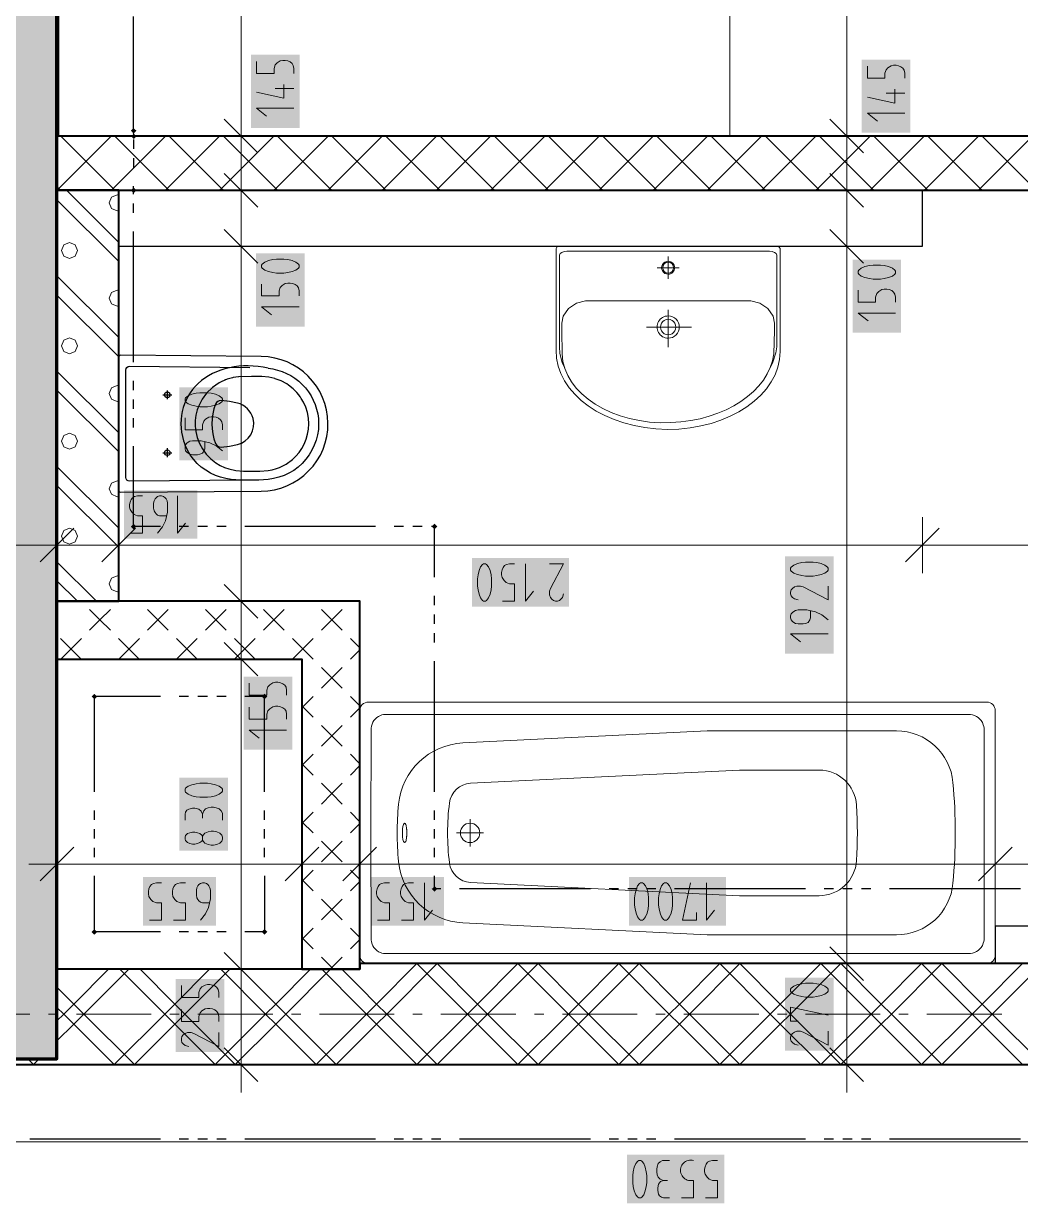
# Model space of a CAD drawing. Header units: millimetres. Extents: x 0 to 594, y 0 to 420.
# Drawn here: x 227.29 to 254.25, y 255.1 to 287.02 of the extents above; entities that cross this region are included whole.
import ezdxf

# ---------------------------------------------------------------- set-up
doc = ezdxf.new("R2010")
doc.units = ezdxf.units.MM
doc.header["$LTSCALE"] = 8
for name, color, linetype in [('PDF_Instalacni prizdivka do 1m', 7, 'Continuous'), ('PDF_Instalacni prizdivky', 7, 'Continuous'), ('PDF_Koty delkove', 7, 'Continuous'), ('PDF_Kuchyne', 7, 'Continuous'), ('PDF_Osy hlavni', 7, 'Continuous'), ('PDF_Pozarni useky', 7, 'Continuous'), ('PDF_Pricky CP', 7, 'Continuous'), ('PDF_Pricky zdene', 7, 'Continuous'), ('PDF_Sanita', 7, 'Continuous'), ('PDF_Steny akusticke', 7, 'Continuous'), ('PDF_Steny obvodove nosne', 7, 'Continuous')]:
    doc.layers.add(name, color=color, linetype=linetype)

msp = doc.modelspace()

# ---------------------------------------------------------------- linework, layer by layer
at = {"layer": 'PDF_Instalacni prizdivka do 1m', "lineweight": 25}
for points in [[(251.6, 282.515), (229.864, 282.515), (229.864, 280.998), (251.6, 280.998)], [(253.571, 261.588), (262.771, 261.588), (262.771, 262.599), (253.571, 262.599)]]:
    msp.add_lwpolyline(points, close=True, dxfattribs=at)
at = {"layer": 'PDF_Instalacni prizdivky', "lineweight": 40}
msp.add_lwpolyline([(228.196, 282.515), (228.196, 271.394), (229.864, 271.394), (229.864, 282.515), (228.196, 282.515)], close=True, dxfattribs=at)
at = {"layer": 'PDF_Instalacni prizdivky', "lineweight": 9}
for points in [[(229.864, 280.589), (228.196, 282.257)], [(229.864, 281.104), (228.454, 282.515)], [(229.864, 282.374), (229.826, 282.39), (229.673, 282.327), (229.61, 282.174), (229.673, 282.02), (229.826, 281.957), (229.864, 281.973)], [(229.864, 278.526), (228.196, 280.195)], [(229.864, 278.011), (228.196, 279.679)], [(229.864, 279.796), (229.826, 279.812), (229.673, 279.749), (229.61, 279.596), (229.673, 279.442), (229.826, 279.379), (229.864, 279.395)], [(229.864, 275.948), (228.196, 277.617)], [(229.864, 275.433), (228.196, 277.101)], [(229.864, 277.218), (229.826, 277.234), (229.673, 277.171), (229.61, 277.018), (229.673, 276.864), (229.826, 276.801), (229.864, 276.817)], [(229.864, 273.371), (228.196, 275.039)], [(229.826, 274.656), (229.673, 274.593), (229.61, 274.44)], [(229.864, 274.64), (229.826, 274.656)], [(229.864, 272.855), (228.196, 274.523)], [(229.61, 274.44), (229.673, 274.287), (229.826, 274.223), (229.864, 274.239)], [(229.263, 271.394), (228.196, 272.461)], [(229.864, 272.063), (229.826, 272.078), (229.673, 272.015), (229.61, 271.862), (229.673, 271.709), (229.826, 271.645), (229.864, 271.661)], [(228.747, 271.394), (228.196, 271.945)]]:
    msp.add_lwpolyline(points, dxfattribs=at)
for points in [[(228.537, 281.101), (228.384, 281.038), (228.321, 280.885), (228.384, 280.731), (228.537, 280.668), (228.691, 280.731), (228.754, 280.885), (228.691, 281.038)], [(228.537, 278.523), (228.384, 278.46), (228.321, 278.307), (228.384, 278.153), (228.537, 278.09), (228.691, 278.153), (228.754, 278.307), (228.691, 278.46)], [(228.537, 275.945), (228.384, 275.882), (228.321, 275.729), (228.384, 275.575), (228.537, 275.512), (228.691, 275.575), (228.754, 275.729), (228.691, 275.882)], [(228.537, 273.367), (228.384, 273.304), (228.321, 273.151), (228.384, 272.998), (228.537, 272.934), (228.691, 272.998), (228.754, 273.151), (228.691, 273.304)]]:
    msp.add_lwpolyline(points, close=True, dxfattribs=at)
at = {"layer": 'PDF_Koty delkove', "lineweight": 18}
for points in [[(233.175, 258.858), (233.175, 261.314), (233.175, 261.436), (233.175, 263.862), (233.175, 265.664), (233.175, 269.827), (233.175, 271.394), (233.175, 280.998), (233.175, 282.515), (233.175, 283.981), (233.175, 350.13)], [(249.553, 258.858), (249.553, 261.588), (249.553, 263.721), (249.553, 264.324), (249.553, 280.998), (249.553, 282.515), (249.553, 283.981), (249.553, 344.032)], [(233.594, 286.001), (233.594, 285.677), (234.065, 285.677), (234.065, 285.813), (234.099, 285.907), (234.15, 285.961), (234.234, 286.014), (234.3, 286.028), (234.368, 286.028), (234.436, 286.014), (234.502, 285.988), (234.553, 285.947), (234.587, 285.894), (234.605, 285.813), (234.605, 285.677)], [(250.113, 285.87), (250.113, 285.546), (250.584, 285.546), (250.584, 285.682), (250.618, 285.776), (250.669, 285.83), (250.753, 285.883), (250.819, 285.897), (250.887, 285.897), (250.955, 285.883), (251.021, 285.857), (251.072, 285.816), (251.106, 285.763), (251.124, 285.682), (251.124, 285.546)], [(234.335, 285.38), (234.335, 285.002), (233.594, 285.165)], [(234.605, 285.272), (234.099, 285.272)], [(250.854, 285.249), (250.854, 284.871), (250.113, 285.034)], [(251.124, 285.141), (250.618, 285.141)], [(234.605, 284.732), (233.594, 284.732), (233.863, 284.517)], [(251.124, 284.601), (250.113, 284.601), (250.382, 284.385)], [(233.63, 283.526), (232.72, 284.436)], [(250.008, 283.526), (249.098, 284.436)], [(233.933, 283.981), (233.175, 283.981), (232.417, 283.981)], [(250.311, 283.981), (249.553, 283.981), (248.795, 283.981)], [(233.63, 282.06), (232.72, 282.97)], [(250.008, 282.06), (249.098, 282.97)], [(233.933, 282.515), (233.175, 282.515), (232.417, 282.515)], [(250.311, 282.515), (249.553, 282.515), (248.795, 282.515)], [(233.63, 280.543), (232.72, 281.453)], [(250.008, 280.543), (249.098, 281.453)], [(233.933, 280.998), (233.175, 280.998), (232.417, 280.998)], [(250.311, 280.998), (249.553, 280.998), (248.795, 280.998)], [(250.468, 280.489), (250.266, 280.489), (250.166, 280.475), (250.048, 280.449), (249.947, 280.408), (249.879, 280.355), (249.863, 280.327), (249.863, 280.274), (249.879, 280.246), (249.947, 280.193), (250.048, 280.152), (250.166, 280.125), (250.266, 280.111), (250.468, 280.111), (250.569, 280.125)], [(250.569, 280.125), (250.688, 280.152), (250.789, 280.193), (250.856, 280.246), (250.874, 280.274), (250.874, 280.327), (250.856, 280.355), (250.789, 280.408), (250.688, 280.449), (250.569, 280.475), (250.468, 280.489)], [(233.73, 279.978), (233.73, 279.654), (234.201, 279.654), (234.201, 279.789), (234.235, 279.883), (234.286, 279.937), (234.37, 279.991), (234.437, 280.005), (234.504, 280.005), (234.572, 279.991)], [(234.572, 279.991), (234.639, 279.964), (234.689, 279.924), (234.724, 279.87), (234.741, 279.789), (234.741, 279.654)], [(249.863, 279.814), (249.863, 279.49), (250.334, 279.49), (250.334, 279.626), (250.368, 279.72), (250.419, 279.774), (250.503, 279.827), (250.569, 279.841), (250.637, 279.841), (250.705, 279.827), (250.771, 279.801), (250.822, 279.76), (250.856, 279.707), (250.874, 279.626), (250.874, 279.49)], [(234.741, 279.357), (233.73, 279.357), (233.999, 279.141)], [(250.874, 279.193), (249.863, 279.193), (250.132, 278.978)], [(231.659, 276.359), (231.659, 276.035), (232.13, 276.035), (232.13, 276.17), (232.164, 276.264), (232.215, 276.318), (232.299, 276.372), (232.365, 276.385), (232.433, 276.385), (232.501, 276.372), (232.568, 276.345), (232.618, 276.304), (232.652, 276.251), (232.67, 276.17), (232.67, 276.035)], [(232.67, 275.468), (232.501, 275.603), (232.332, 275.684), (232.096, 275.737), (231.86, 275.737), (231.793, 275.724), (231.743, 275.697), (231.709, 275.67), (231.675, 275.63), (231.659, 275.575), (231.659, 275.522), (231.675, 275.468), (231.709, 275.427), (231.743, 275.4), (231.793, 275.373), (231.86, 275.359), (231.995, 275.359), (232.062, 275.373), (232.13, 275.4), (232.18, 275.468), (232.198, 275.522)], [(232.198, 275.522), (232.198, 275.711)], [(230.188, 273.236), (230.512, 273.236), (230.512, 273.707), (230.376, 273.707), (230.282, 273.741), (230.228, 273.792), (230.175, 273.876), (230.161, 273.942), (230.161, 274.01), (230.175, 274.078), (230.201, 274.145), (230.242, 274.195), (230.295, 274.23), (230.376, 274.247), (230.512, 274.247)], [(230.823, 273.841), (230.809, 273.909), (230.809, 274.044), (230.823, 274.111), (230.849, 274.162), (230.876, 274.195), (230.917, 274.23), (230.971, 274.247), (231.024, 274.247), (231.079, 274.23), (231.119, 274.195), (231.146, 274.162), (231.174, 274.111), (231.187, 274.044), (231.187, 273.808), (231.133, 273.572), (231.052, 273.404), (230.917, 273.236)], [(231.457, 274.247), (231.457, 273.236), (231.673, 273.505)], [(228.196, 273.673), (228.196, 272.914), (228.196, 272.156)], [(229.864, 273.673), (229.864, 272.914), (229.864, 272.156)], [(231.16, 273.707), (230.971, 273.707), (230.917, 273.724), (230.876, 273.757), (230.849, 273.792), (230.823, 273.841)], [(251.6, 273.673), (251.6, 272.914), (251.6, 272.156)], [(228.651, 273.369), (227.741, 272.459)], [(230.319, 273.369), (229.409, 272.459)], [(252.055, 273.369), (251.145, 272.459)], [(263.883, 272.914), (262.771, 272.914), (258.058, 272.914), (251.6, 272.914), (229.864, 272.914), (228.196, 272.914), (226.124, 272.914)], [(240.246, 271.398), (240.57, 271.398), (240.57, 271.869), (240.434, 271.869), (240.34, 271.903), (240.286, 271.954), (240.233, 272.038), (240.219, 272.105), (240.219, 272.172), (240.233, 272.24), (240.259, 272.307), (240.3, 272.357), (240.353, 272.392), (240.434, 272.409), (240.57, 272.409)], [(240.867, 272.409), (240.867, 271.398), (241.082, 271.667)], [(241.515, 272.409), (241.893, 272.409), (241.542, 271.735), (241.515, 271.667), (241.515, 271.566), (241.542, 271.499), (241.582, 271.448), (241.623, 271.414), (241.677, 271.398), (241.73, 271.398), (241.785, 271.414)], [(248.642, 272.454), (248.44, 272.454), (248.34, 272.441), (248.222, 272.414), (248.121, 272.373), (248.053, 272.32), (248.037, 272.292), (248.037, 272.239), (248.053, 272.211), (248.121, 272.158), (248.222, 272.117), (248.34, 272.09), (248.44, 272.076), (248.642, 272.076), (248.743, 272.09), (248.862, 272.117), (248.963, 272.158), (249.031, 272.211), (249.048, 272.239), (249.048, 272.292), (249.031, 272.32), (248.963, 272.373), (248.862, 272.414), (248.743, 272.441), (248.642, 272.454)], [(233.63, 270.939), (232.72, 271.849)], [(249.048, 271.806), (249.048, 271.428), (248.373, 271.78), (248.306, 271.806), (248.205, 271.806), (248.138, 271.78), (248.087, 271.739), (248.053, 271.699), (248.037, 271.644), (248.037, 271.591), (248.053, 271.537), (248.087, 271.496), (248.138, 271.456), (248.238, 271.428)], [(233.933, 271.394), (233.175, 271.394), (232.417, 271.394)], [(241.785, 271.414), (241.825, 271.448), (241.866, 271.499), (241.893, 271.599)], [(249.048, 270.889), (248.879, 271.024), (248.71, 271.105), (248.474, 271.158), (248.238, 271.158), (248.171, 271.144), (248.121, 271.118), (248.087, 271.091), (248.053, 271.051), (248.037, 270.996), (248.037, 270.943), (248.053, 270.889), (248.087, 270.848), (248.121, 270.821), (248.171, 270.794), (248.238, 270.78), (248.373, 270.78), (248.44, 270.794), (248.508, 270.821), (248.558, 270.889), (248.576, 270.943), (248.576, 271.132)], [(249.048, 270.51), (248.037, 270.51), (248.306, 270.295)], [(233.63, 269.372), (232.72, 270.282)], [(233.933, 269.827), (233.175, 269.827), (232.417, 269.827)], [(233.396, 269.175), (233.396, 268.851), (233.867, 268.851), (233.867, 268.987), (233.902, 269.081), (233.952, 269.135), (234.036, 269.188), (234.103, 269.202), (234.17, 269.202), (234.238, 269.188), (234.305, 269.162), (234.355, 269.121), (234.39, 269.068), (234.407, 268.987), (234.407, 268.851)], [(233.396, 268.527), (233.396, 268.203), (233.867, 268.203), (233.867, 268.339), (233.902, 268.433), (233.952, 268.487), (234.036, 268.54), (234.103, 268.554), (234.17, 268.554), (234.238, 268.54), (234.305, 268.514), (234.355, 268.473), (234.39, 268.42), (234.407, 268.339), (234.407, 268.203)], [(234.407, 267.906), (233.396, 267.906), (233.665, 267.691)], [(231.659, 265.47), (231.659, 265.632), (231.675, 265.686), (231.709, 265.74), (231.76, 265.767), (231.86, 265.794), (231.928, 265.794), (232.029, 265.767), (232.096, 265.713), (232.13, 265.632), (232.13, 265.524)], [(232.67, 265.47), (232.67, 265.659), (232.635, 265.726), (232.585, 265.78), (232.501, 265.807), (232.433, 265.821), (232.365, 265.821), (232.281, 265.807), (232.215, 265.78), (232.164, 265.726), (232.13, 265.632)], [(228.196, 265.042), (228.196, 264.284), (228.196, 263.525)], [(232.13, 264.93), (232.113, 264.903), (232.062, 264.863), (231.995, 264.836), (231.928, 264.822), (231.86, 264.822), (231.793, 264.836), (231.725, 264.863), (231.675, 264.917), (231.659, 264.957), (231.659, 265.011), (231.675, 265.051), (231.725, 265.106), (231.793, 265.132)], [(231.793, 265.132), (231.86, 265.146), (231.928, 265.146), (231.995, 265.132), (232.062, 265.106), (232.113, 265.065), (232.13, 265.038)], [(234.818, 265.042), (234.818, 264.284), (234.818, 263.525)], [(236.385, 265.042), (236.385, 264.284), (236.385, 263.525)], [(253.571, 265.042), (253.571, 264.284), (253.571, 263.525)], [(228.651, 264.739), (227.741, 263.829)], [(235.273, 264.739), (234.363, 263.829)], [(236.84, 264.739), (235.93, 263.829)], [(254.026, 264.739), (253.117, 263.829)], [(228.196, 264.284), (227.438, 264.284)], [(236.385, 264.284), (234.818, 264.284), (228.196, 264.284)], [(262.771, 264.284), (258.613, 264.284), (253.571, 264.284), (236.385, 264.284)], [(230.697, 262.767), (231.021, 262.767), (231.021, 263.238), (230.885, 263.238), (230.791, 263.273), (230.737, 263.323), (230.684, 263.407), (230.67, 263.474), (230.67, 263.542), (230.684, 263.609), (230.71, 263.676), (230.751, 263.727), (230.804, 263.761), (230.885, 263.778), (231.021, 263.778)], [(231.345, 262.767), (231.669, 262.767), (231.669, 263.238), (231.533, 263.238), (231.439, 263.273), (231.385, 263.323), (231.332, 263.407), (231.318, 263.474), (231.318, 263.542), (231.332, 263.609), (231.358, 263.676), (231.399, 263.727), (231.452, 263.761), (231.533, 263.778), (231.669, 263.778)], [(232.033, 263.289), (232.006, 263.323), (231.98, 263.373), (231.966, 263.44), (231.966, 263.575), (231.98, 263.643), (232.006, 263.693), (232.033, 263.727), (232.074, 263.761), (232.128, 263.778), (232.181, 263.778), (232.236, 263.761), (232.276, 263.727), (232.303, 263.693), (232.33, 263.643), (232.344, 263.575), (232.344, 263.339), (232.29, 263.104), (232.209, 262.935), (232.074, 262.767)], [(236.866, 262.767), (237.19, 262.767), (237.19, 263.238), (237.055, 263.238), (236.961, 263.273), (236.907, 263.323), (236.853, 263.407), (236.84, 263.474), (236.84, 263.542), (236.853, 263.609), (236.88, 263.676), (236.921, 263.727), (236.974, 263.761), (237.055, 263.778), (237.19, 263.778)], [(237.515, 262.767), (237.839, 262.767), (237.839, 263.238), (237.703, 263.238), (237.609, 263.273), (237.555, 263.323), (237.502, 263.407), (237.488, 263.474), (237.488, 263.542), (237.502, 263.609), (237.528, 263.676), (237.569, 263.727), (237.622, 263.761), (237.703, 263.778), (237.839, 263.778)], [(238.136, 263.778), (238.136, 262.767), (238.351, 263.036)], [(244.032, 262.767), (244.06, 262.783), (244.113, 262.851), (244.154, 262.952), (244.181, 263.07), (244.195, 263.171), (244.195, 263.373), (244.181, 263.474), (244.154, 263.592), (244.113, 263.693), (244.06, 263.761), (244.032, 263.778), (243.979, 263.778), (243.951, 263.761), (243.898, 263.693), (243.857, 263.592), (243.831, 263.474), (243.817, 263.373)], [(245.491, 262.968), (245.491, 262.767), (245.113, 262.767), (245.328, 263.778)], [(245.761, 263.778), (245.761, 262.767), (245.977, 263.036)], [(243.817, 263.373), (243.817, 263.171), (243.831, 263.07), (243.857, 262.952), (243.898, 262.851), (243.951, 262.783), (243.979, 262.767), (244.032, 262.767)], [(232.317, 263.238), (232.128, 263.238), (232.074, 263.255), (232.033, 263.289)], [(233.63, 260.981), (232.72, 261.891)], [(250.008, 261.133), (249.098, 262.043)], [(250.311, 261.588), (249.553, 261.588), (248.795, 261.588)], [(233.933, 261.436), (233.175, 261.436), (232.417, 261.436)], [(231.559, 260.997), (231.559, 260.673), (232.03, 260.673), (232.03, 260.809), (232.064, 260.903), (232.115, 260.957), (232.199, 261.01), (232.265, 261.024), (232.333, 261.024), (232.401, 261.01), (232.468, 260.984), (232.518, 260.943), (232.552, 260.89), (232.57, 260.809), (232.57, 260.673)], [(248.642, 261.06), (248.44, 261.06), (248.34, 261.046), (248.222, 261.02), (248.121, 260.979), (248.053, 260.926), (248.037, 260.898), (248.037, 260.845), (248.053, 260.817), (248.121, 260.764), (248.222, 260.723), (248.34, 260.696), (248.44, 260.682), (248.642, 260.682), (248.743, 260.696)], [(248.743, 260.696), (248.862, 260.723), (248.963, 260.764), (249.031, 260.817), (249.048, 260.845), (249.048, 260.898), (249.031, 260.926), (248.963, 260.979), (248.862, 261.02), (248.743, 261.046), (248.642, 261.06)], [(231.559, 260.349), (231.559, 260.025), (232.03, 260.025), (232.03, 260.161), (232.064, 260.255), (232.115, 260.309), (232.199, 260.362), (232.265, 260.376), (232.333, 260.376), (232.401, 260.362), (232.468, 260.336), (232.518, 260.295)], [(232.518, 260.295), (232.552, 260.242), (232.57, 260.161), (232.57, 260.025)], [(248.238, 260.034), (248.037, 260.034), (248.037, 260.412), (249.048, 260.197)], [(232.57, 259.728), (232.57, 259.35), (231.895, 259.701), (231.828, 259.728), (231.726, 259.728), (231.66, 259.701), (231.609, 259.661), (231.575, 259.62), (231.559, 259.566), (231.559, 259.512), (231.575, 259.458), (231.609, 259.418), (231.66, 259.377), (231.76, 259.35)], [(249.048, 259.764), (249.048, 259.386), (248.373, 259.737), (248.306, 259.764), (248.205, 259.764), (248.138, 259.737), (248.087, 259.697), (248.053, 259.656), (248.037, 259.602), (248.037, 259.549), (248.053, 259.494), (248.087, 259.454), (248.138, 259.413), (248.238, 259.386)], [(233.63, 258.403), (232.72, 259.313)], [(250.008, 258.403), (249.098, 259.313)], [(233.933, 258.858), (233.175, 258.858), (232.417, 258.858)], [(233.175, 258.858), (233.175, 258.1)], [(250.311, 258.858), (249.553, 258.858), (248.795, 258.858)], [(249.553, 258.858), (249.553, 258.1)], [(419.32, 256.769), (408.047, 256.769), (400.263, 256.769), (392.883, 256.769), (316.251, 256.769), (308.871, 256.769), (301.744, 256.769), (299.166, 256.769), (291.078, 256.769), (289.916, 256.769), (281.828, 256.769), (279.25, 256.769), (272.881, 256.769), (216.974, 256.769)], [(243.766, 255.858), (243.766, 255.656), (243.78, 255.556), (243.807, 255.437), (243.847, 255.336), (243.901, 255.268), (243.928, 255.252), (243.982, 255.252), (244.009, 255.268), (244.063, 255.336), (244.103, 255.437), (244.131, 255.556), (244.145, 255.656), (244.145, 255.858), (244.131, 255.959), (244.103, 256.077), (244.063, 256.178), (244.009, 256.246), (243.982, 256.263), (243.928, 256.263)], [(243.928, 256.263), (243.901, 256.246), (243.847, 256.178), (243.807, 256.077), (243.78, 255.959), (243.766, 255.858)], [(244.765, 256.263), (244.576, 256.263), (244.509, 256.229), (244.455, 256.178), (244.428, 256.094), (244.414, 256.027), (244.414, 255.959), (244.428, 255.875), (244.455, 255.808), (244.509, 255.758), (244.603, 255.723)], [(245.737, 255.252), (246.061, 255.252), (246.061, 255.723), (245.926, 255.723), (245.832, 255.758), (245.778, 255.808), (245.724, 255.892), (245.711, 255.959), (245.711, 256.027), (245.724, 256.094), (245.751, 256.161), (245.792, 256.212), (245.845, 256.246), (245.926, 256.263), (246.061, 256.263)], [(244.765, 255.252), (244.603, 255.252), (244.549, 255.268), (244.495, 255.303), (244.468, 255.353), (244.441, 255.453), (244.441, 255.521), (244.468, 255.622), (244.522, 255.69), (244.603, 255.723), (244.711, 255.723)]]:
    msp.add_lwpolyline(points, dxfattribs=at)
for points in [[(234.335, 280.653), (234.133, 280.653), (234.033, 280.639), (233.915, 280.612), (233.814, 280.572), (233.746, 280.518), (233.73, 280.491), (233.73, 280.437), (233.746, 280.41), (233.814, 280.356), (233.915, 280.316), (234.033, 280.288), (234.133, 280.274), (234.335, 280.274), (234.437, 280.288), (234.555, 280.316), (234.656, 280.356), (234.724, 280.41), (234.741, 280.437), (234.741, 280.491), (234.724, 280.518), (234.656, 280.572), (234.555, 280.612), (234.437, 280.639)], [(232.264, 277.034), (232.062, 277.034), (231.962, 277.02), (231.844, 276.993), (231.743, 276.953), (231.675, 276.899), (231.659, 276.871), (231.659, 276.818), (231.675, 276.79), (231.743, 276.737), (231.844, 276.697), (231.962, 276.669), (232.062, 276.655), (232.264, 276.655), (232.365, 276.669), (232.484, 276.697), (232.585, 276.737), (232.652, 276.79), (232.67, 276.818), (232.67, 276.871), (232.652, 276.899), (232.585, 276.953), (232.484, 276.993), (232.365, 277.02)], [(239.571, 272.004), (239.571, 271.801), (239.585, 271.701), (239.611, 271.583), (239.652, 271.482), (239.705, 271.414), (239.733, 271.398), (239.786, 271.398), (239.814, 271.414), (239.867, 271.482), (239.908, 271.583), (239.935, 271.701), (239.949, 271.801), (239.949, 272.004), (239.935, 272.105), (239.908, 272.223), (239.867, 272.324), (239.814, 272.392), (239.786, 272.409), (239.733, 272.409), (239.705, 272.392), (239.652, 272.324), (239.611, 272.223), (239.585, 272.105)], [(232.264, 266.469), (232.062, 266.469), (231.962, 266.455), (231.844, 266.428), (231.743, 266.388), (231.675, 266.334), (231.659, 266.307), (231.659, 266.253), (231.675, 266.226), (231.743, 266.172), (231.844, 266.132), (231.962, 266.104), (232.062, 266.091), (232.264, 266.091), (232.365, 266.104), (232.484, 266.132), (232.585, 266.172), (232.652, 266.226), (232.67, 266.253), (232.67, 266.307), (232.652, 266.334), (232.585, 266.388), (232.484, 266.428), (232.365, 266.455)], [(232.433, 265.173), (232.365, 265.173), (232.281, 265.159), (232.198, 265.119), (232.147, 265.065), (232.13, 265.038), (232.13, 264.93), (232.147, 264.903), (232.198, 264.849), (232.281, 264.808), (232.365, 264.795), (232.433, 264.795), (232.517, 264.808), (232.602, 264.849), (232.652, 264.903), (232.67, 264.957), (232.67, 265.011), (232.652, 265.065), (232.602, 265.119), (232.517, 265.159)], [(244.465, 263.373), (244.465, 263.171), (244.479, 263.07), (244.505, 262.952), (244.546, 262.851), (244.599, 262.783), (244.627, 262.767), (244.68, 262.767), (244.708, 262.783), (244.761, 262.851), (244.802, 262.952), (244.829, 263.07), (244.843, 263.171), (244.843, 263.373), (244.829, 263.474), (244.802, 263.592), (244.761, 263.693), (244.708, 263.761), (244.68, 263.778), (244.627, 263.778), (244.599, 263.761), (244.546, 263.693), (244.505, 263.592), (244.479, 263.474)]]:
    msp.add_lwpolyline(points, close=True, dxfattribs=at)
msp.add_lwpolyline([(245.089, 255.252), (245.413, 255.252), (245.413, 255.723), (245.278, 255.723, -1.034121), (245.413, 256.263)], format="xyb", dxfattribs=at)
at = {"layer": 'PDF_Koty delkove', "color": 7, "lineweight": 18, "true_color": 0xffffff, "transparency": 33554559}
for points in [[(234.756, 284.202), (234.756, 286.18), (233.442, 284.202), (233.442, 286.18)], [(251.275, 284.071), (251.275, 286.048), (249.961, 284.071), (249.961, 286.048)], [(234.892, 278.827), (234.892, 280.804), (233.578, 278.827), (233.578, 280.804)], [(251.025, 278.663), (251.025, 280.64), (249.711, 278.663), (249.711, 280.64)], [(232.821, 275.207), (232.821, 277.185), (231.507, 275.207), (231.507, 277.185)], [(231.987, 274.398), (230.01, 274.398), (231.987, 273.084), (230.01, 273.084)], [(242.045, 272.561), (239.419, 272.561), (242.045, 271.246), (239.419, 271.246)], [(249.199, 269.98), (249.199, 272.606), (247.885, 269.98), (247.885, 272.606)], [(234.559, 267.376), (234.559, 269.353), (233.244, 267.376), (233.244, 269.353)], [(232.821, 264.643), (232.821, 266.62), (231.507, 264.643), (231.507, 266.62)], [(232.496, 263.93), (230.518, 263.93), (232.496, 262.616), (230.518, 262.616)], [(238.666, 263.93), (236.688, 263.93), (238.666, 262.616), (236.688, 262.616)], [(246.291, 263.93), (243.666, 263.93), (246.291, 262.616), (243.666, 262.616)], [(232.721, 259.198), (232.721, 261.175), (231.407, 259.198), (231.407, 261.175)], [(249.199, 259.234), (249.199, 261.212), (247.885, 259.234), (247.885, 261.212)], [(246.24, 256.415), (243.615, 256.415), (246.24, 255.101), (243.615, 255.101)]]:
    msp.add_solid(points, dxfattribs=at)
at = {"layer": 'PDF_Kuchyne', "lineweight": 13}
msp.add_lwpolyline([(234.313, 302.191), (234.313, 290.059), (246.394, 290.059), (246.394, 283.993), (228.247, 283.993), (228.247, 290.059), (228.247, 302.191), (228.247, 308.256), (240.378, 308.256), (240.378, 302.191)], close=True, dxfattribs=at)
at = {"layer": 'PDF_Osy hlavni', "lineweight": 18}
for points in [[(227.46, 260.223), (225.438, 260.223)], [(228.218, 260.223), (227.966, 260.223)], [(230.746, 260.223), (228.724, 260.223)], [(231.504, 260.223), (231.251, 260.223)], [(234.031, 260.223), (232.009, 260.223)], [(234.79, 260.223), (234.537, 260.223)], [(237.317, 260.223), (235.295, 260.223)], [(238.075, 260.223), (237.823, 260.223)], [(240.603, 260.223), (238.581, 260.223)], [(241.361, 260.223), (241.108, 260.223)], [(243.888, 260.223), (241.866, 260.223)], [(244.647, 260.223), (244.394, 260.223)], [(247.174, 260.223), (245.152, 260.223)], [(247.932, 260.223), (247.679, 260.223)], [(250.46, 260.223), (248.438, 260.223)], [(251.218, 260.223), (250.965, 260.223)], [(253.745, 260.223), (251.723, 260.223)]]:
    msp.add_lwpolyline(points, dxfattribs=at)
at = {"layer": 'PDF_Pozarni useky', "lineweight": 30}
for points in [[(230.269, 284.124), (230.269, 287.213)], [(230.274, 283.974), (230.269, 284.124)], [(230.273, 283.638), (230.273, 283.891)], [(230.271, 283.132), (230.272, 283.385)], [(230.269, 282.511), (230.269, 282.627)], [(230.269, 282.411), (230.269, 282.511)], [(230.269, 281.906), (230.269, 282.158)], [(230.269, 277.862), (230.269, 281.4)], [(230.269, 277.104), (230.269, 277.356)], [(230.269, 276.598), (230.269, 276.851)], [(230.269, 276.093), (230.269, 276.345)], [(230.999, 273.416), (230.269, 273.416), (230.269, 275.587)], [(231.757, 273.416), (231.504, 273.416)], [(232.262, 273.416), (232.009, 273.416)], [(232.768, 273.416), (232.515, 273.416)], [(236.812, 273.416), (233.273, 273.416)], [(237.57, 273.416), (237.317, 273.416)], [(238.075, 273.416), (237.823, 273.416)], [(238.407, 273.416), (238.328, 273.416)], [(238.407, 272.049), (238.407, 273.416)], [(238.407, 271.291), (238.407, 271.543)], [(238.407, 270.785), (238.407, 271.038)], [(238.407, 270.28), (238.407, 270.532)], [(238.407, 266.236), (238.407, 269.774)], [(230.999, 268.816), (229.207, 268.816)], [(229.207, 266.236), (229.207, 268.816)], [(231.757, 268.816), (231.504, 268.816)], [(232.262, 268.816), (232.009, 268.816)], [(232.768, 268.816), (232.515, 268.816)], [(233.807, 268.816), (233.273, 268.816)], [(233.807, 266.236), (233.807, 268.816)], [(229.207, 265.478), (229.207, 265.73)], [(233.807, 265.478), (233.807, 265.73)], [(238.407, 265.478), (238.407, 265.73)], [(229.207, 264.972), (229.207, 265.225)], [(233.807, 264.972), (233.807, 265.225)], [(238.407, 264.972), (238.407, 265.225)], [(229.207, 264.467), (229.207, 264.719)], [(233.807, 264.467), (233.807, 264.719)], [(238.407, 264.467), (238.407, 264.719)], [(229.207, 262.447), (229.207, 263.961)], [(233.807, 263.961), (233.807, 262.447), (233.273, 262.447)], [(238.581, 263.61), (238.407, 263.61), (238.407, 263.961)], [(242.625, 263.61), (239.086, 263.61)], [(243.383, 263.61), (243.13, 263.61)], [(243.888, 263.61), (243.636, 263.61)], [(244.394, 263.61), (244.141, 263.61)], [(248.438, 263.61), (244.899, 263.61)], [(249.196, 263.61), (248.943, 263.61)], [(249.701, 263.61), (249.449, 263.61)], [(250.207, 263.61), (249.954, 263.61)], [(254.251, 263.61), (250.712, 263.61)], [(230.999, 262.447), (229.207, 262.447)], [(231.757, 262.447), (231.504, 262.447)], [(232.262, 262.447), (232.009, 262.447)], [(232.768, 262.447), (232.515, 262.447)], [(230.999, 256.836), (227.46, 256.836)], [(231.757, 256.836), (231.504, 256.836)], [(232.262, 256.836), (232.009, 256.836)], [(232.768, 256.836), (232.515, 256.836)], [(236.812, 256.836), (233.273, 256.836)], [(237.57, 256.836), (237.317, 256.836)], [(238.075, 256.836), (237.823, 256.836)], [(238.581, 256.836), (238.328, 256.836)], [(242.625, 256.836), (239.086, 256.836)], [(243.383, 256.836), (243.13, 256.836)], [(243.888, 256.836), (243.636, 256.836)], [(244.394, 256.836), (244.141, 256.836)], [(248.438, 256.836), (244.899, 256.836)], [(249.196, 256.836), (248.943, 256.836)], [(249.701, 256.836), (249.449, 256.836)], [(250.207, 256.836), (249.954, 256.836)], [(254.251, 256.836), (250.712, 256.836)]]:
    msp.add_lwpolyline(points, dxfattribs=at)
at = {"layer": 'PDF_Pozarni useky', "lineweight": 30, "transparency": 33554559}
for points in [[(230.269, 284.048), (230.193, 284.124), (230.345, 284.124), (230.269, 284.199)], [(230.273, 283.898), (230.198, 283.974), (230.35, 283.973), (230.274, 284.049)], [(230.268, 282.435), (230.193, 282.511), (230.345, 282.511), (230.269, 282.587)], [(230.269, 282.435), (230.193, 282.511), (230.345, 282.511), (230.269, 282.587)], [(230.269, 273.34), (230.193, 273.416), (230.345, 273.416), (230.269, 273.492)], [(230.345, 273.416), (230.269, 273.34), (230.269, 273.492), (230.193, 273.416)], [(238.483, 273.416), (238.407, 273.34), (238.407, 273.492), (238.331, 273.416)], [(238.407, 273.34), (238.331, 273.416), (238.483, 273.416), (238.407, 273.492)], [(229.283, 268.816), (229.207, 268.74), (229.207, 268.892), (229.131, 268.816)], [(229.207, 268.74), (229.131, 268.816), (229.283, 268.816), (229.207, 268.892)], [(233.807, 268.74), (233.731, 268.816), (233.883, 268.816), (233.807, 268.892)], [(233.883, 268.816), (233.807, 268.74), (233.807, 268.892), (233.731, 268.816)], [(238.407, 263.534), (238.331, 263.61), (238.483, 263.61), (238.407, 263.685)], [(238.483, 263.61), (238.407, 263.534), (238.407, 263.685), (238.331, 263.61)], [(229.283, 262.447), (229.207, 262.371), (229.207, 262.523), (229.131, 262.447)], [(229.207, 262.371), (229.131, 262.447), (229.283, 262.447), (229.207, 262.523)], [(233.883, 262.447), (233.807, 262.371), (233.807, 262.523), (233.731, 262.447)], [(233.807, 262.371), (233.731, 262.447), (233.883, 262.447), (233.807, 262.523)]]:
    msp.add_solid(points, dxfattribs=at)
at = {"layer": 'PDF_Pricky CP', "lineweight": 40}
msp.add_lwpolyline([(236.385, 269.827), (236.385, 271.394), (229.864, 271.394), (228.196, 271.394), (228.196, 269.827), (234.818, 269.827), (234.818, 261.436), (236.385, 261.436), (236.385, 261.436), (236.385, 261.588), (236.385, 269.827)], dxfattribs=at)
at = {"layer": 'PDF_Pricky CP', "lineweight": 9}
for points in [[(228.297, 271.394), (228.295, 271.392)], [(228.856, 271.392), (228.853, 271.394)], [(229.864, 271.394), (229.862, 271.392)], [(230.423, 271.392), (230.42, 271.394)], [(231.431, 271.394), (231.429, 271.392)], [(231.99, 271.392), (231.987, 271.394)], [(232.998, 271.394), (232.996, 271.392)], [(233.557, 271.392), (233.554, 271.394)], [(234.565, 271.394), (234.563, 271.392)], [(235.124, 271.392), (235.121, 271.394)], [(236.132, 271.394), (236.13, 271.392)], [(229.639, 270.608), (229.359, 270.889), (229.078, 271.169)], [(229.078, 270.608), (229.359, 270.889), (229.639, 271.169)], [(231.206, 270.608), (230.926, 270.889), (230.645, 271.169)], [(230.645, 270.608), (230.926, 270.889), (231.206, 271.169)], [(232.773, 270.608), (232.493, 270.889), (232.212, 271.169)], [(232.212, 270.608), (232.493, 270.889), (232.773, 271.169)], [(234.34, 270.608), (234.06, 270.889), (233.779, 271.169)], [(233.779, 270.608), (234.06, 270.889), (234.34, 271.169)], [(235.907, 270.608), (235.627, 270.889), (235.346, 271.169)], [(235.346, 270.608), (235.627, 270.889), (235.907, 271.169)], [(228.853, 269.827), (228.295, 270.386)], [(228.856, 270.386), (228.297, 269.827)], [(230.42, 269.827), (229.862, 270.386)], [(230.423, 270.386), (229.864, 269.827)], [(231.987, 269.827), (231.429, 270.386)], [(231.99, 270.386), (231.431, 269.827)], [(233.554, 269.827), (232.996, 270.386)], [(233.557, 270.386), (232.998, 269.827)], [(235.121, 269.827), (234.563, 270.386)], [(235.124, 270.386), (234.565, 269.827)], [(236.385, 270.13), (236.13, 270.386)], [(236.385, 270.08), (236.132, 269.827)], [(235.124, 269.825), (235.121, 269.827)], [(236.132, 269.827), (236.13, 269.825)], [(235.907, 269.041), (235.627, 269.322), (235.346, 269.602)], [(235.346, 269.041), (235.627, 269.322), (235.907, 269.602)], [(235.124, 268.819), (234.818, 268.513)], [(236.385, 268.563), (236.13, 268.819)], [(235.124, 268.258), (234.818, 268.563)], [(236.385, 268.513), (236.13, 268.258)], [(235.907, 267.474), (235.627, 267.755), (235.346, 268.035)], [(235.346, 267.474), (235.627, 267.755), (235.907, 268.035)], [(235.124, 267.252), (234.818, 266.946)], [(236.385, 266.996), (236.13, 267.252)], [(235.124, 266.691), (234.818, 266.996)], [(236.385, 266.946), (236.13, 266.691)], [(235.907, 265.907), (235.627, 266.188), (235.346, 266.468)], [(235.346, 265.907), (235.627, 266.188), (235.907, 266.468)], [(235.124, 265.685), (234.818, 265.379)], [(236.385, 265.429), (236.13, 265.685)], [(235.124, 265.124), (234.818, 265.429)], [(236.385, 265.379), (236.13, 265.124)], [(235.907, 264.34), (235.627, 264.621), (235.346, 264.901)], [(235.346, 264.34), (235.627, 264.621), (235.907, 264.901)], [(235.124, 264.118), (234.818, 263.812)], [(236.385, 263.862), (236.13, 264.118)], [(235.124, 263.557), (234.818, 263.862)], [(236.385, 263.812), (236.13, 263.557)], [(235.907, 262.773), (235.627, 263.054), (235.346, 263.334)], [(235.346, 262.773), (235.627, 263.054), (235.907, 263.334)], [(235.124, 262.551), (234.818, 262.245)], [(236.385, 262.295), (236.13, 262.551)], [(235.124, 261.99), (234.818, 262.295)], [(236.385, 262.245), (236.13, 261.99)], [(235.677, 261.436), (235.627, 261.487), (235.346, 261.767)], [(235.576, 261.436), (235.627, 261.487), (235.907, 261.767)]]:
    msp.add_lwpolyline(points, dxfattribs=at)
at = {"layer": 'PDF_Pricky zdene', "lineweight": 40}
msp.add_lwpolyline([(262.417, 284.486), (262.417, 283.981), (228.247, 283.981), (228.196, 283.981), (228.196, 282.515), (229.864, 282.515), (262.771, 282.515), (263.883, 282.515), (263.883, 282.717), (263.883, 283.981), (263.883, 284.486)], dxfattribs=at)
at = {"layer": 'PDF_Pricky zdene', "lineweight": 9}
for points in [[(229.662, 283.981), (228.247, 282.565), (228.196, 282.515)], [(229.763, 282.515), (229.713, 282.565), (228.297, 283.981)], [(231.128, 283.981), (229.713, 282.565), (229.662, 282.515)], [(231.229, 282.515), (231.179, 282.565), (229.763, 283.981)], [(232.594, 283.981), (231.179, 282.565), (231.128, 282.515)], [(232.695, 282.515), (232.644, 282.565), (231.229, 283.981)], [(234.06, 283.981), (232.644, 282.565), (232.594, 282.515)], [(234.161, 282.515), (234.11, 282.565), (232.695, 283.981)], [(235.526, 283.981), (234.11, 282.565), (234.06, 282.515)], [(235.627, 282.515), (235.576, 282.565), (234.161, 283.981)], [(236.992, 283.981), (235.576, 282.565), (235.526, 282.515)], [(237.093, 282.515), (237.042, 282.565), (235.627, 283.981)], [(238.458, 283.981), (237.042, 282.565), (236.992, 282.515)], [(238.559, 282.515), (238.508, 282.565), (237.093, 283.981)], [(239.923, 283.981), (238.508, 282.565), (238.458, 282.515)], [(240.025, 282.515), (239.974, 282.565), (238.559, 283.981)], [(241.389, 283.981), (239.974, 282.565), (239.923, 282.515)], [(241.49, 282.515), (241.44, 282.565), (240.025, 283.981)], [(242.855, 283.981), (241.44, 282.565), (241.389, 282.515)], [(242.956, 282.515), (242.906, 282.565), (241.49, 283.981)], [(244.321, 283.981), (242.906, 282.565), (242.855, 282.515)], [(244.422, 282.515), (244.372, 282.565), (242.956, 283.981)], [(245.787, 283.981), (244.372, 282.565), (244.321, 282.515)], [(245.888, 282.515), (245.838, 282.565), (244.422, 283.981)], [(247.253, 283.981), (245.838, 282.565), (245.787, 282.515)], [(247.354, 282.515), (247.304, 282.565), (245.888, 283.981)], [(248.719, 283.981), (247.304, 282.565), (247.253, 282.515)], [(248.82, 282.515), (248.769, 282.565), (247.354, 283.981)], [(250.185, 283.981), (248.769, 282.565), (248.719, 282.515)], [(250.286, 282.515), (250.235, 282.565), (248.82, 283.981)], [(251.651, 283.981), (250.235, 282.565), (250.185, 282.515)], [(251.752, 282.515), (251.701, 282.565), (250.286, 283.981)], [(253.117, 283.981), (251.701, 282.565), (251.651, 282.515)], [(253.218, 282.515), (253.167, 282.565), (251.752, 283.981)], [(254.582, 283.981), (253.167, 282.565), (253.117, 282.515)], [(254.684, 282.515), (254.633, 282.565), (253.218, 283.981)], [(228.297, 282.515), (228.247, 282.565), (228.196, 282.616)]]:
    msp.add_lwpolyline(points, dxfattribs=at)
at = {"layer": 'PDF_Sanita', "lineweight": 13}
for points in [[(241.692, 278.186), (241.692, 280.906, -0.414265), (241.782, 280.998), (241.785, 280.998), (241.804, 280.998), (247.646, 280.998), (247.665, 280.998), (247.668, 280.998), (247.665, 280.998), (247.646, 280.998)], [(247.665, 280.998, -0.414085), (247.758, 280.905), (247.758, 278.175, -0.003423), (247.758, 278.156)], [(253.34, 268.664), (253.339, 268.664), (236.618, 268.664, 0.414212), (236.385, 268.432), (236.385, 261.82, 0.414247), (236.618, 261.588), (253.339, 261.588, 0.414247), (253.571, 261.82), (253.571, 268.432, 0.414212), (253.34, 268.664)], [(238.81, 264.317, 0.364855), (239.382, 263.785), (246.654, 263.426), (248.809, 263.427, 0.396), (249.818, 264.376, 0.031026), (249.818, 265.876, 0.39598), (248.809, 266.825), (246.654, 266.826), (239.382, 266.467, 0.364871), (238.81, 265.935)]]:
    msp.add_lwpolyline(points, format="xyb", dxfattribs=at)
for points in [[(241.786, 280.759), (241.786, 279.273)], [(247.462, 280.865), (241.988, 280.865)], [(244.725, 280.72), (244.725, 280.118)], [(247.664, 280.759), (247.664, 278.282), (247.634, 278.113), (247.555, 277.863), (247.484, 277.713)], [(244.424, 280.419), (245.026, 280.419)], [(247.583, 278.085), (247.603, 278.724), (247.6, 278.919), (247.561, 279.105), (247.419, 279.318), (247.204, 279.463), (246.964, 279.519), (246.713, 279.525), (242.737, 279.526), (242.486, 279.519), (242.247, 279.463), (242.032, 279.318), (241.889, 279.106), (241.85, 278.919), (241.846, 278.724), (241.858, 278.085)], [(241.929, 277.701), (241.858, 277.851), (241.792, 278.095), (241.783, 278.275), (241.786, 279.273)], [(244.725, 279.283), (244.725, 278.267)], [(244.141, 278.813), (245.36, 278.813)], [(236.688, 265.096), (236.69, 267.96), (236.699, 268.017), (236.716, 268.072), (236.738, 268.121), (236.767, 268.166), (236.801, 268.206), (236.847, 268.247), (236.895, 268.279), (236.947, 268.304), (236.984, 268.316), (237.023, 268.325), (237.098, 268.331), (244.978, 268.331)], [(244.978, 268.331), (252.901, 268.329), (252.958, 268.32), (253.009, 268.304), (253.066, 268.277), (253.11, 268.248), (253.155, 268.207), (253.19, 268.166), (253.224, 268.111), (253.248, 268.052), (253.26, 268.007), (253.267, 267.961), (253.268, 265.096), (253.267, 262.231), (253.26, 262.185), (253.248, 262.14), (253.224, 262.08), (253.19, 262.026), (253.155, 261.985), (253.11, 261.944), (253.066, 261.915), (253.009, 261.888), (252.958, 261.872), (252.901, 261.862), (244.978, 261.861), (237.098, 261.861), (237.023, 261.867), (236.984, 261.876), (236.947, 261.888), (236.895, 261.912), (236.847, 261.944), (236.801, 261.985), (236.767, 262.026), (236.738, 262.07), (236.716, 262.119), (236.699, 262.174), (236.69, 262.231), (236.688, 265.096)], [(237.547, 265.278), (237.551, 265.302), (237.558, 265.329), (237.567, 265.357), (237.581, 265.38), (237.596, 265.389), (237.612, 265.38), (237.626, 265.357), (237.635, 265.329), (237.642, 265.302), (237.646, 265.278), (237.649, 265.258), (237.651, 265.242), (237.652, 265.228), (237.653, 265.216), (237.654, 265.206), (237.655, 265.197), (237.656, 265.17), (237.657, 265.142), (237.657, 265.102), (237.655, 265.055), (237.654, 265.047), (237.653, 265.036), (237.652, 265.024), (237.651, 265.01), (237.649, 264.994), (237.646, 264.974), (237.642, 264.95), (237.635, 264.923), (237.626, 264.896), (237.612, 264.872), (237.596, 264.863), (237.581, 264.872), (237.567, 264.896), (237.558, 264.923), (237.551, 264.95), (237.547, 264.974), (237.544, 264.994), (237.542, 265.01), (237.541, 265.024), (237.539, 265.036), (237.539, 265.047), (237.538, 265.055), (237.538, 265.063), (237.536, 265.088), (237.536, 265.115), (237.536, 265.154)], [(239.367, 265.494), (239.367, 264.758)], [(237.536, 265.154), (237.539, 265.206), (237.539, 265.216), (237.541, 265.228), (237.542, 265.242), (237.544, 265.258), (237.547, 265.278)], [(239.735, 265.126), (238.999, 265.126)]]:
    msp.add_lwpolyline(points, dxfattribs=at)
for points in [[(244.725, 280.595, 1.000002), (244.725, 280.243, 0.414219), (244.901, 280.419, 0.414197)], [(244.725, 280.567, 0.999912), (244.725, 280.271, 0.999908)], [(244.725, 279.114, 1.000008), (244.725, 278.512, 0.41423), (245.026, 278.813, 0.414207)], [(244.725, 278.605, 1.000057), (244.725, 279.022, 1.000064)], [(239.174, 267.56, 0.372018), (237.434, 265.901, 0.048466), (237.434, 264.352, 0.372019), (239.174, 262.692), (245.778, 262.366), (250.898, 262.366, 0.387973), (252.428, 263.764, 0.045249), (252.428, 266.488, 0.387971), (250.898, 267.886), (245.778, 267.886)], [(239.367, 264.863, 0.414208), (239.63, 265.126, 0.414192), (239.367, 265.389, 0.414192), (239.105, 265.126, 0.414208)]]:
    msp.add_lwpolyline(points, format="xyb", close=True, dxfattribs=at)
at = {"layer": 'PDF_Sanita', "lineweight": 25}
msp.add_lwpolyline([(233.722, 278.014), (229.916, 278.049), (229.916, 278.049), (229.88, 278.034), (229.865, 277.998), (229.864, 274.394), (229.864, 274.394), (229.879, 274.358), (229.915, 274.343), (233.72, 274.375), (233.899, 274.385), (234.075, 274.413), (234.248, 274.458), (234.415, 274.519), (234.576, 274.597), (234.728, 274.69), (234.871, 274.798), (235.002, 274.919), (235.122, 275.053), (235.227, 275.197), (235.318, 275.351), (235.393, 275.513), (235.451, 275.681), (235.493, 275.854), (235.517, 276.031), (235.525, 276.21, 0.409105)], format="xyb", close=True, dxfattribs=at)
for points in [[(233.407, 274.668), (230.158, 274.641), (230.119, 274.648), (230.086, 274.67), (230.064, 274.703), (230.056, 274.741), (230.056, 274.742), (230.057, 277.65), (230.057, 277.651), (230.065, 277.689), (230.087, 277.722), (230.12, 277.744), (230.159, 277.751), (233.408, 277.721)], [(233.908, 277.698), (234.036, 277.68), (234.162, 277.651), (234.286, 277.611), (234.406, 277.56), (234.521, 277.5), (234.63, 277.43), (234.734, 277.35), (234.83, 277.262), (234.918, 277.166), (234.997, 277.063), (235.067, 276.953), (235.128, 276.838), (235.178, 276.718), (235.218, 276.595), (235.247, 276.468), (235.265, 276.338), (235.272, 276.19), (235.264, 276.043), (235.242, 275.896), (235.206, 275.753), (235.155, 275.614), (235.092, 275.48), (235.015, 275.353), (234.926, 275.234), (234.826, 275.124), (234.716, 275.024), (234.597, 274.936), (234.469, 274.861), (234.336, 274.798), (234.196, 274.748), (234.053, 274.713), (233.907, 274.692), (233.656, 274.674), (233.407, 274.668), (233.157, 274.674), (232.907, 274.692), (232.762, 274.713), (232.618, 274.749), (232.479, 274.799), (232.345, 274.861), (232.218, 274.937), (232.098, 275.026), (231.988, 275.125), (231.888, 275.235), (231.8, 275.354), (231.723, 275.481), (231.659, 275.615)], [(234.775, 276.925), (234.738, 276.976), (234.686, 277.038), (234.579, 277.145), (234.459, 277.24), (234.409, 277.273), (234.256, 277.355), (234.092, 277.416), (234.086, 277.418), (233.926, 277.453), (233.739, 277.471), (233.739, 277.471), (233.72, 277.472), (233.457, 277.478), (233.118, 277.466), (233.107, 277.465), (232.958, 277.444), (232.945, 277.442), (232.794, 277.401), (232.65, 277.341), (232.586, 277.308), (232.399, 277.181), (232.237, 277.023), (232.12, 276.862), (232.03, 276.685), (231.989, 276.572), (231.953, 276.428), (231.935, 276.281), (231.933, 276.133), (231.949, 275.986), (231.988, 275.822), (232.048, 275.664), (232.129, 275.515), (232.228, 275.378), (232.353, 275.248), (232.496, 275.137), (232.496, 275.137), (232.607, 275.07), (232.726, 275.015), (232.842, 274.974), (233.035, 274.933), (233.24, 274.917), (233.24, 274.917), (233.468, 274.912), (233.678, 274.916), (233.904, 274.933), (234.018, 274.954), (234.131, 274.985), (234.131, 274.985), (234.21, 275.014), (234.21, 275.014), (234.394, 275.107), (234.561, 275.228), (234.657, 275.32), (234.743, 275.421), (234.818, 275.53), (234.881, 275.647), (234.935, 275.778), (234.973, 275.914), (234.997, 276.053), (235.005, 276.194), (234.996, 276.347), (234.968, 276.498), (234.923, 276.645), (234.86, 276.784), (234.86, 276.784), (234.804, 276.881), (234.783, 276.913), (234.775, 276.925)], [(231.179, 277.1), (231.179, 276.858)], [(232.747, 277.384), (232.726, 277.375)], [(229.865, 276.954), (229.865, 276.98)], [(231.058, 276.979), (231.3, 276.979)], [(232.393, 276.331), (232.387, 276.195), (232.393, 276.06), (232.411, 275.925), (232.441, 275.793), (232.483, 275.664), (232.507, 275.623), (232.542, 275.59), (232.586, 275.571), (232.633, 275.566), (232.858, 275.589), (233.079, 275.634), (233.078, 275.633), (233.185, 275.672), (233.282, 275.73), (233.366, 275.806), (233.434, 275.898), (233.482, 276.001), (233.51, 276.111), (233.515, 276.224), (233.498, 276.337), (233.474, 276.411), (233.44, 276.481), (233.397, 276.546), (233.346, 276.604), (233.287, 276.656), (233.222, 276.699), (233.152, 276.732), (233.078, 276.757), (233.079, 276.756), (232.858, 276.801), (232.634, 276.825), (232.586, 276.82), (232.542, 276.8), (232.507, 276.768), (232.483, 276.726)], [(232.483, 276.726), (232.442, 276.597), (232.412, 276.465), (232.393, 276.331)], [(231.178, 275.534), (231.178, 275.291)], [(229.864, 275.413), (229.864, 275.438)], [(231.057, 275.412), (231.3, 275.412)]]:
    msp.add_lwpolyline(points, dxfattribs=at)
for centre in [(231.179, 276.979), (231.178, 275.412)]:
    msp.add_circle(centre, 0.0758, dxfattribs=at)
at = {"layer": 'PDF_Sanita', "lineweight": 9}
msp.add_arc((245.402, 265.126), 6.642, 173.0014, 186.9986, dxfattribs=at)
at = {"layer": 'PDF_Sanita', "lineweight": 25}
msp.add_ellipse((233.7, 275.902), major_axis=(-2.023, 0.92), ratio=0.799318, start_param=4.964215, end_param=6.955371, dxfattribs=at)
at = {"layer": 'PDF_Sanita', "lineweight": 13}
for points in [[(247.665, 280.998), (247.665, 280.998), (247.665, 280.998), (247.665, 280.998)], [(241.692, 280.906), (241.692, 280.906), (241.692, 280.906), (241.692, 280.906)], [(241.988, 280.865), (241.877, 280.865), (241.786, 280.818), (241.786, 280.759)], [(247.664, 280.759), (247.664, 280.817), (247.574, 280.865), (247.462, 280.865)], [(244.725, 279.022), (244.725, 279.022), (244.725, 279.022), (244.725, 279.022)], [(241.692, 278.186), (241.68, 277.012), (243.029, 276.053), (244.704, 276.045)], [(241.858, 278.085), (241.9, 276.997), (243.218, 276.165), (244.801, 276.226)], [(244.704, 276.045), (246.379, 276.036), (247.746, 276.982), (247.758, 278.156)], [(244.801, 276.226), (246.26, 276.282), (247.458, 277.083), (247.583, 278.085)]]:
    msp.add_open_spline(points, degree=3, dxfattribs=at)
at = {"layer": 'PDF_Steny akusticke', "lineweight": 40}
for points in [[(267.826, 264.115), (266.613, 264.115), (263.883, 264.115), (262.771, 264.115), (262.771, 264.115), (262.771, 261.588), (236.385, 261.588), (236.385, 261.436), (236.385, 261.436), (234.818, 261.436), (228.196, 261.436), (228.196, 259.01)], [(228.196, 259.01), (226.174, 259.01), (226.174, 261.588), (226.124, 261.588), (219.704, 261.588)], [(216.974, 261.386), (216.974, 258.858), (228.196, 258.858)], [(228.196, 258.858), (236.385, 258.858), (265.501, 258.858), (265.501, 261.386), (266.613, 261.386), (267.826, 261.386)]]:
    msp.add_lwpolyline(points, dxfattribs=at)
at = {"layer": 'PDF_Steny akusticke', "lineweight": 9}
for points in [[(236.385, 260.041), (236.567, 260.223), (236.84, 260.496), (237.932, 261.588)], [(237.113, 260.223), (238.478, 261.588)], [(240.661, 258.858), (239.57, 259.95), (239.297, 260.223), (237.932, 261.588)], [(237.932, 258.858), (239.297, 260.223), (239.57, 260.496), (240.661, 261.588)], [(241.207, 258.858), (239.843, 260.223), (239.57, 260.496), (238.478, 261.588)], [(239.843, 260.223), (241.207, 261.588)], [(243.391, 258.858), (242.299, 259.95), (242.026, 260.223), (240.661, 261.588)], [(240.661, 258.858), (242.026, 260.223), (242.299, 260.496), (243.391, 261.588)], [(243.937, 258.858), (242.572, 260.223), (242.299, 260.496), (241.207, 261.588)], [(242.572, 260.223), (243.937, 261.588)], [(246.121, 258.858), (245.029, 259.95), (244.756, 260.223), (243.391, 261.588)], [(243.391, 258.858), (244.756, 260.223), (245.029, 260.496), (246.121, 261.588)], [(246.667, 258.858), (245.302, 260.223), (245.029, 260.496), (243.937, 261.588)], [(245.302, 260.223), (246.667, 261.588)], [(247.758, 259.95), (247.485, 260.223), (246.121, 261.588)], [(246.121, 258.858), (247.485, 260.223), (247.758, 260.496), (248.85, 261.588)], [(249.396, 258.858), (248.031, 260.223), (247.758, 260.496), (246.667, 261.588)], [(248.031, 260.223), (249.396, 261.588)], [(251.58, 258.858), (250.488, 259.95), (250.215, 260.223), (248.85, 261.588)], [(248.85, 258.858), (250.215, 260.223), (250.488, 260.496), (251.58, 261.588)], [(252.126, 258.858), (250.761, 260.223), (250.488, 260.496), (249.396, 261.588)], [(250.761, 260.223), (252.126, 261.588)], [(254.309, 258.858), (253.218, 259.95), (252.945, 260.223), (251.58, 261.588)], [(251.58, 258.858), (252.945, 260.223), (253.218, 260.496), (254.309, 261.588)], [(254.855, 258.858), (253.491, 260.223), (253.218, 260.496), (252.126, 261.588)], [(253.491, 260.223), (254.855, 261.588)], [(232.321, 261.436), (231.381, 260.496), (231.108, 260.223), (229.743, 258.858), (228.651, 259.95), (228.378, 260.223), (228.196, 260.405)], [(232.867, 261.436), (231.654, 260.223), (231.381, 259.95), (230.289, 258.858), (228.924, 260.223), (228.651, 260.496), (228.196, 260.951)], [(228.196, 260.041), (228.378, 260.223), (228.651, 260.496), (229.591, 261.436)], [(228.196, 259.495), (228.651, 259.95), (228.924, 260.223), (230.137, 261.436)], [(235.051, 261.436), (234.11, 260.496), (233.837, 260.223), (232.473, 258.858), (231.381, 259.95), (231.108, 260.223), (229.895, 261.436)], [(235.597, 261.436), (234.383, 260.223), (234.11, 259.95), (233.019, 258.858), (231.654, 260.223), (231.381, 260.496), (230.441, 261.436)], [(236.385, 260.041), (235.202, 258.858), (234.11, 259.95), (233.837, 260.223), (232.624, 261.436)], [(236.385, 259.495), (235.748, 258.858), (234.383, 260.223), (234.11, 260.496), (233.17, 261.436)], [(236.385, 260.405), (235.354, 261.436)], [(236.385, 260.951), (235.9, 261.436)], [(238.478, 258.858), (237.113, 260.223), (236.84, 260.496), (236.385, 260.951)], [(237.932, 258.858), (236.84, 259.95), (236.567, 260.223), (236.385, 260.405)], [(236.84, 259.95), (237.113, 260.223)], [(239.57, 259.95), (239.843, 260.223)], [(242.299, 259.95), (242.572, 260.223)], [(245.029, 259.95), (245.302, 260.223)], [(247.758, 259.95), (248.031, 260.223)], [(250.488, 259.95), (250.761, 260.223)], [(253.218, 259.95), (253.491, 260.223)], [(236.385, 259.495), (236.84, 259.95)], [(238.478, 258.858), (239.57, 259.95)], [(241.207, 258.858), (242.299, 259.95)], [(243.937, 258.858), (245.029, 259.95)], [(246.667, 258.858), (247.758, 259.95)], [(248.85, 258.858), (247.758, 259.95)], [(249.396, 258.858), (250.488, 259.95)], [(252.126, 258.858), (253.218, 259.95)], [(227.559, 258.858), (227.408, 259.01)], [(227.559, 258.858), (227.711, 259.01)]]:
    msp.add_lwpolyline(points, dxfattribs=at)
at = {"layer": 'PDF_Steny obvodove nosne', "lineweight": 70}
msp.add_lwpolyline([(226.174, 351.958), (226.174, 347.874), (226.174, 346.61), (226.174, 344.032), (226.174, 288.985), (226.174, 287.519), (226.174, 261.588), (226.174, 259.01), (228.196, 259.01), (228.196, 261.436), (228.196, 269.827), (228.196, 271.394), (228.196, 282.515), (228.196, 350.13), (228.196, 352.635)], close=True, dxfattribs=at)
at = {"layer": 'PDF_Steny obvodove nosne', "color": 9, "lineweight": 9, "true_color": 0xc0c0c0, "transparency": 33554559}
msp.add_solid([(226.174, 351.958), (226.174, 259.01), (228.196, 352.635), (228.196, 259.01)], dxfattribs=at)

doc.saveas('drawing.dxf')
